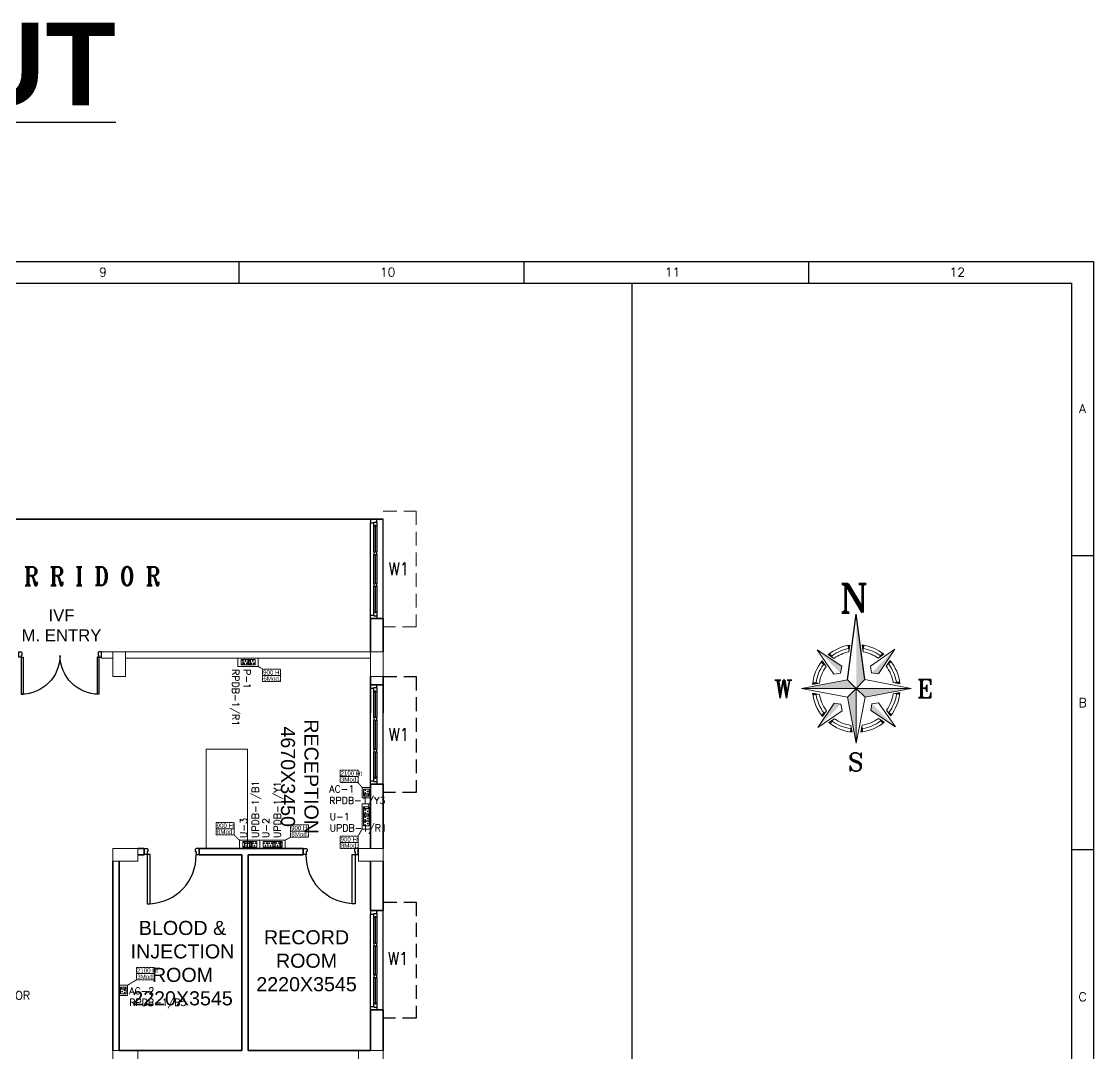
# Model space of a CAD drawing. Extents: x 2982526 to 3410143, y -1442121 to -1332990.
# Drawn here: x 3171304 to 3190740, y -1361030 to -1342330 of the extents above; entities that cross this region are included whole.
import ezdxf
from ezdxf.enums import TextEntityAlignment as Align

# ---------------------------------------------------------------- set-up
doc = ezdxf.new("R2010")
doc.units = 0
doc.header["$MEASUREMENT"] = 0
for name, pattern in [('1', [0, 0, 0]), ('DASHED', [0.75, 0.5, -0.25]), ('DASHED2', [0.375, 0.25, -0.125])]:
    doc.linetypes.add(name, pattern=pattern)
doc.layers.add('CFT_LOOPING', color=7, linetype='1', lineweight=0, true_color=0xd6d600)
doc.layers.add('ELE-6A AC SOCKET', color=7, linetype='Continuous', lineweight=0, true_color=0x00ceb6)
for name, color, linetype in [('Chajja', 7, 'DASHED'), ('DOOR', 40, 'Continuous'), ('FUR', 33, 'Continuous'), ('Plan', 44, 'Continuous'), ('TEXT', 5, '1'), ('TITLE', 7, 'Continuous'), ('W1', 7, 'Continuous'), ('walls', 1, 'Continuous')]:
    doc.layers.add(name, color=color, linetype=linetype)
for name, color, linetype, lineweight in [('Column', 162, 'Continuous', 13), ('ELE-2NOS OF 6-16 RAW POWER SOCKET', 1, 'Continuous', 0), ('ELE-8M 6-16A UPS SOCKET', 223, 'Continuous', 0), ('ELE-POWER SOCKET TEXT', 7, 'Continuous', 5), ('ELE. 2N0S OF 6-16 UPS SOCKETS', 191, 'Continuous', 0), ('WALL', 7, '1', 35), ('windows', 4, 'Continuous', 0)]:
    doc.layers.add(name, color=color, linetype=linetype, lineweight=lineweight)
doc.styles.add('ARIAL', font='arial.ttf')
doc.styles.add('ROMANS', font='romans.shx')
doc.styles.add('RT', font='romant.shx')

# ---------------------------------------------------------------- blocks, each defined once
blk = doc.blocks.new('A$C1BA14061')
at = {"layer": 'TITLE', "color": 7}
for p, q in [((0, 0), (203982, 0)), ((152965, -1290), (152965, 0)), ((169971, -1290), (169971, 0)), ((186976, -1290), (186976, 0)), ((203982, 0), (203982, -140464)), ((203982, -17558), (202692, -17558)), ((203982, -35116), (202692, -35116))]:
    blk.add_line(p, q, dxfattribs=at)
at = {"layer": 'TITLE'}
for p in [(1204, -1290), (202692, -139174)]:
    blk.add_line(p, (202692, -1290), dxfattribs=at)
at = {"layer": 'TITLE', "color": 7, "style": 'ROMANS', "width": 1}
for s, height, p in [('9', 535, (144825, -626)), ('10', 534.7, (161831, -626)), ('11', 534.7, (178836, -626)), ('12', 534.7, (195842, -626)), ('A', 535, (203324, -8765)), ('B', 535, (203324, -26323)), ('C', 535, (203324, -43881))]:
    blk.add_text(s, height=height, dxfattribs=at).set_placement(p, align=Align.MIDDLE)
blk = doc.blocks.new('Z$W@#1841')
at = {"layer": 'DOOR', "color": 32}
for p, q in [((-306, -199), (-362, -199)), ((-362, -199), (-362, -310)), ((-362, -310), (-306, -310)), ((-306, -255), (-306, -199)), ((-291, -255), (-306, -255)), ((-306, -310), (-306, -307)), ((-291, -295), (-294, -295)), ((-291, -295), (-291, -255)), ((568, -295), (568, -255)), ((568, -255), (583, -255)), ((568, -295), (571, -295)), ((583, -255), (583, -199)), ((583, -199), (638, -199)), ((583, -310), (583, -307)), ((638, -310), (583, -310)), ((638, -199), (638, -310))]:
    blk.add_line(p, q, dxfattribs=at)
blk.add_lwpolyline([(527, 691), (527, -199), (583, -199), (583, 691)], close=True, dxfattribs=at)
at = {"layer": 'DOOR', "color": 145}
blk.add_arc((567, -182), 873, 92.6177, 181.1129, dxfattribs=at)
at = {"layer": 'DOOR', "color": 32}
for centre, start, end in [((-306, -295), 270, 0), ((583, -295), 180, 270)]:
    blk.add_arc(centre, 12.5, start, end, dxfattribs=at)
blk = doc.blocks.new('6w')
at = {"layer": 'Plan', "color": 8}
for p, q in [((-36, 9.2), (-36, 0)), ((-36, 9.2), (36, 9.2)), ((36, 9.2), (36, 0)), ((-33.5, 2.5), (-12.5, 2.5)), ((-33.5, 0), (33.5, 0)), ((-31, 4), (-31.5, 4)), ((-31.5, 3.25), (-31.5, 4)), ((-31.5, 3.61), (-12.5, 3.61)), ((-31.5, 3.25), (-31, 3.25)), ((-31, 4.5), (-31, 4)), ((-31, 2.5), (-31, 3.25)), ((-12.5, 2.5), (-12.5, 4.5)), ((-12.5, 4.5), (-10.5, 4.5)), ((-10.5, 2.5), (-12.5, 2.5)), ((-10.5, 2.5), (-10.5, 4.5)), ((-10.5, 3.61), (10.5, 3.61)), ((-10.5, 2.5), (10.5, 2.5)), ((10.5, 4.5), (12.5, 4.5)), ((10.5, 2.5), (10.5, 4.5)), ((12.5, 2.5), (10.5, 2.5)), ((12.5, 2.5), (12.5, 4.5)), ((34, 4.5), (12.5, 4.5)), ((12.5, 3.61), (31.5, 3.61)), ((12.5, 2.5), (33.5, 2.5)), ((31, 4.5), (31, 4)), ((31, 4), (31.5, 4)), ((31.5, 3.25), (31, 3.25)), ((31, 2.5), (31, 3.25)), ((31.5, 4), (31.5, 3.25))]:
    blk.add_line(p, q, dxfattribs=at)
for points in [[(-34, 4.5), (-36, 4.5), (-36, 0), (-33.5, 0), (-33.5, 2.5), (-34, 2.5), (-34, 4.5)], [(34, 4.5), (36, 4.5), (36, 0), (33.5, 0), (33.5, 2.5), (34, 2.5), (34, 4.5)]]:
    blk.add_lwpolyline(points, close=True, dxfattribs=at)
for points in [[(-12.5, 4.5), (-34, 4.5)], [(10.5, 4.5), (-10.5, 4.5)]]:
    blk.add_lwpolyline(points, dxfattribs=at)
blk = doc.blocks.new('21500')
at = {"layer": 'DOOR'}
for p, q in [((45, 100), (45, 770)), ((45, 770), (80, 770)), ((80, 100), (80, 770)), ((1420, 100), (1420, 770)), ((1455, 770), (1420, 770)), ((1455, 100), (1455, 770)), ((45, 100), (80, 100)), ((45, 0), (45, 2.5)), ((60, 15), (57.5, 15)), ((1455, 100), (1420, 100)), ((1440, 15), (1442.5, 15)), ((1455, 0), (1455, 2.5))]:
    blk.add_line(p, q, dxfattribs=at)
for points in [[(60, 65), (45, 65), (45, 100), (0, 100), (0, 0), (45, 0)], [(60, 15), (60, 65)], [(1440, 65), (1455, 65), (1455, 100), (1500, 100), (1500, 0), (1455, 0)], [(1440, 15), (1440, 65)]]:
    blk.add_lwpolyline(points, dxfattribs=at)
at = {"layer": 'DOOR', "color": 145}
for centre, start, end in [((45, 65), 0, 90), ((1455, 65), 90, 180)]:
    blk.add_arc(centre, 705, start, end, dxfattribs=at)
at = {"layer": 'DOOR'}
for centre, start, end in [((45, 15), 270, 0), ((1455, 15), 180, 270)]:
    blk.add_arc(centre, 12.5, start, end, dxfattribs=at)
blk = doc.blocks.new('Q5YYYU')
at = {"layer": 'Chajja', "color": 8, "linetype": 'DASHED', "lineweight": 5, "ltscale": 500}
blk.add_lwpolyline([(41149.8317, 24170), (41749.8318, 24170), (41749.8318, 22070), (41149.8317, 22070)], dxfattribs=at)
at = {"layer": 'Chajja', "color": 8, "linetype": 'DASHED', "ltscale": 500}
for points in [[(41149.8317, 21170), (41749.8318, 21170), (41749.8318, 19070), (41149.8317, 19070)], [(41149.8318, 17080.4213), (41749.8319, 17080.4213), (41749.8319, 14980.4212), (41149.8318, 14980.4212)]]:
    blk.add_lwpolyline(points, dxfattribs=at)
at = {"layer": 'Column'}
for points in [[(36479.9159, 21620), (36249.9159, 21620), (36249.9159, 21170), (36479.9159, 21170)], [(41149.8318, 21620), (40919.8318, 21620), (40919.8318, 21170), (41149.8318, 21170)], [(36699.9159, 17825), (36699.9159, 18055), (36249.9159, 18055), (36249.9159, 17825)], [(41149.8318, 17825), (41149.8318, 18055), (40699.8318, 18055), (40699.8318, 17825)], [(36699.9159, 14167.5), (36699.9159, 14397.5), (36249.9159, 14397.5), (36249.9159, 14167.5)], [(41149.8318, 14167.5), (41149.8318, 14397.5), (40699.8318, 14397.5), (40699.8318, 14167.5)]]:
    blk.add_lwpolyline(points, close=True, dxfattribs=at)
at = {"layer": 'FUR', "lineweight": 0, "ltscale": 15}
for p, q in [((37939.9159, 19856.3698), (37939.9159, 18055)), ((38689.9159, 19856.3698), (37939.9159, 19856.3698)), ((38689.9159, 18055), (38689.9159, 19856.3698)), ((37939.9159, 18055), (38689.9159, 18055))]:
    blk.add_line(p, q, dxfattribs=at)
at = {"layer": 'WALL', "color": 8}
for p, q in [((41149.8318, 24020), (-5007.5841, 24020)), ((40919.8318, 22220), (40919.8318, 21620)), ((40919.8318, 22220), (41149.8318, 22220)), ((41149.8318, 22220), (41149.8318, 21620)), ((40919.8318, 21170), (40919.8318, 20512.5)), ((40919.8319, 21020), (41149.8319, 21020)), ((41149.8318, 21170), (41149.8318, 20512.5)), ((40919.8319, 19220), (40919.8319, 18055)), ((40919.8319, 19220), (41149.8319, 19220)), ((41149.8319, 19220), (41149.8319, 18055)), ((36699.9159, 18055), (36814.9159, 18055)), ((36700.6406, 17940), (36814.9159, 17940)), ((36814.9159, 18055), (36814.9159, 17940)), ((37814.9159, 18055), (37814.9159, 17940)), ((37814.9159, 18055), (39699.8318, 18055)), ((37814.9159, 17940), (38584.9159, 17940)), ((38584.9159, 14397.5), (38584.9159, 17940)), ((38699.9159, 14397.5), (38699.9159, 17940)), ((38699.9159, 17940), (39699.8318, 17940)), ((39699.8318, 17940), (39699.8318, 18055)), ((36249.9159, 14397.5), (36249.9159, 17825)), ((36364.9159, 14397.5), (36364.9159, 17825)), ((40919.8318, 17825), (40919.8318, 16930.4212)), ((41149.8318, 17825), (41149.8318, 16930.4212)), ((40919.8318, 16930.4212), (41149.8318, 16930.4212)), ((40919.8318, 15130.4212), (40919.8318, 14397.5)), ((40919.8318, 15130.4212), (41149.8318, 15130.4212)), ((41149.8318, 15130.4212), (41149.8318, 14397.5)), ((36364.9159, 14397.5), (38584.9159, 14397.5)), ((38699.9159, 14397.5), (40919.8318, 14397.5))]:
    blk.add_line(p, q, dxfattribs=at)
at = {"layer": 'WALL', "color": 8, "lineweight": 5}
for p, q in [((36042.4159, 21620), (36042.4159, 21505)), ((40919.8318, 21620), (36042.4159, 21620)), ((36249.9159, 21505), (36042.4159, 21505)), ((40919.8318, 21505), (36479.9159, 21505))]:
    blk.add_line(p, q, dxfattribs=at)
at = {"layer": 'DOOR', "linetype": 'Continuous', "xscale": -1, "rotation": 180}
for name, p in [('21500', (34542.4159, 21620)), ('Z$W@#1841', (40061.4403, 17745.0877))]:
    blk.add_blockref(name, p, dxfattribs=at)
at = {"layer": 'DOOR', "linetype": 'Continuous', "rotation": 180}
blk.add_blockref('Z$W@#1841', (37453.3074, 17745.0877), dxfattribs=at)
at = {"layer": 'windows', "color": 251, "lineweight": 5, "xscale": -25, "yscale": 25, "zscale": 24.99999999999242, "rotation": 270}
blk.add_blockref('6w', (40919.8318, 23120), dxfattribs=at)
at = {"layer": 'windows', "xscale": -25, "yscale": 25, "zscale": 24.99999999999242, "rotation": 270}
for p in [(40919.8318, 20120), (40919.8318, 16030.4212)]:
    blk.add_blockref('6w', p, dxfattribs=at)
at = {"layer": 'TEXT', "color": 8, "linetype": 'Continuous', "lineweight": 5, "style": 'RT', "width": 0.85}
blk.add_text('3.00m W I D E   C O R R I D O R', height=336.6, dxfattribs=at).set_placement((33439.2225, 22820.5673), align=Align.CENTER)
blk.add_text('3.00m W I D E   C O R R I D O R', height=336.6, dxfattribs=at).set_placement((33439.2225, 22820.5673), align=Align.CENTER)
at = {"layer": 'TEXT', "color": 8, "attachment_point": 5, "style": 'ARIAL'}
for s, insert, char_height, width in [('IVF\\PM. ENTRY', (35318.348, 22100.2293), 216.75, 1950.59307), ('BLOOD & INJECTION ROOM 2220X3545', (37512.3236, 15976.5029), 255, 2294.815376), ('RECORD\\PROOM 2220X3545', (39760.8338, 16019.7882), 255, 2294.815376)]:
    blk.add_mtext(s, dxfattribs=dict(at, insert=insert, char_height=char_height, width=width))
at = {"layer": 'TEXT', "color": 8, "insert": (39635.6172, 19356.3288), "char_height": 255, "width": 2294.815376, "attachment_point": 5, "rotation": 270, "style": 'ARIAL'}
blk.add_mtext('RECEPTION\\P4670X3450', dxfattribs=at)
at = {"layer": 'TEXT', "color": 8, "insert": (32958.7864, 15467.6137), "char_height": 150, "attachment_point": 1, "style": 'ROMANS'}
blk.add_mtext_dynamic_manual_height_columns('FIRE RATED DOOR', width=2226.227209, gutter_width=1000, heights=[0], dxfattribs=at)
at = {"layer": 'W1', "color": 8, "lineweight": 5, "style": 'ROMANS', "width": 0.85}
blk.add_text('W1', height=230, dxfattribs=at).set_placement((41433.1659, 23007.8194), align=Align.CENTER)
at = {"layer": 'W1', "color": 8, "style": 'ROMANS', "width": 0.85}
for p in [(41433.1659, 20007.8194), (41420.612, 15945.543)]:
    blk.add_text('W1', height=230, dxfattribs=at).set_placement(p, align=Align.CENTER)
blk = doc.blocks.new('5Y3AQY')
at = {"layer": 'ELE. 2N0S OF 6-16 UPS SOCKETS', "color": 72, "lineweight": 0}
for p, q in [((-312, -26), (-278, -26)), ((-312, -124), (-312, -26)), ((-312, -124), (-312, -26)), ((-312, -124), (-278, -124)), ((-278, -124), (-312, -124)), ((-309, -37), (-281, -37)), ((-309, -113), (-309, -37)), ((-309, -40), (-281, -40)), ((-281, -113), (-309, -113)), ((-281, -37), (-281, -113)), ((-278, -26), (-278, -124)), ((-272, -26), (-272, -124)), ((-187, -26), (-272, -26)), ((-272, -124), (-187, -124)), ((-187, -124), (-187, -26)), ((-181, -26), (-148, -26)), ((-181, -124), (-181, -26)), ((-181, -124), (-181, -26)), ((-181, -124), (-148, -124)), ((-148, -124), (-181, -124)), ((-179, -37), (-150, -37)), ((-179, -113), (-179, -37)), ((-179, -40), (-150, -40)), ((-150, -113), (-179, -113)), ((-150, -37), (-150, -113)), ((-148, -26), (-148, -124)), ((-57, -26), (-142, -26)), ((-142, -26), (-142, -124)), ((-142, -124), (-57, -124)), ((-57, -124), (-57, -26))]:
    blk.add_line(p, q, dxfattribs=at)
blk.add_lwpolyline([(-368, 0), (0, 0), (0, -150), (-368, -150)], close=True, dxfattribs=at)
for centre, radius, start, end in [((-254, -56), 5.7, 87.49, 354.7311), ((-249, -52), 4.6, 284.9049, 157.3162), ((-230, -99), 6.62, 127.1584, 52.8416), ((-230, -92), 4.22, 341.4031, 198.5969), ((-210, -52), 4.6, 22.6838, 255.0951), ((-205, -56), 5.7, 185.2689, 92.51), ((-124, -56), 5.7, 87.49, 354.7311), ((-119, -52), 4.6, 284.9049, 157.3162), ((-99, -99), 6.62, 127.1584, 52.8416), ((-99, -92), 4.22, 341.4031, 198.5969), ((-80, -52), 4.6, 22.6838, 255.0951), ((-75, -56), 5.7, 185.2689, 92.51)]:
    blk.add_arc(centre, radius, start, end, dxfattribs=at)
blk = doc.blocks.new('543E')
at = {"layer": 'ELE. 2N0S OF 6-16 UPS SOCKETS', "color": 72, "linetype": 'ByBlock', "lineweight": 0}
for p, q in [((-124, -57), (-124, -91)), ((-26, -57), (-124, -57)), ((-26, -57), (-124, -57)), ((-124, -91), (-26, -91)), ((-124, -96), (-26, -96)), ((-124, -181), (-124, -96)), ((-26, -181), (-124, -181)), ((-124, -187), (-124, -221)), ((-26, -187), (-124, -187)), ((-26, -187), (-124, -187)), ((-113, -60), (-113, -88)), ((-37, -60), (-113, -60)), ((-113, -88), (-37, -88)), ((-113, -190), (-113, -218)), ((-37, -190), (-113, -190)), ((-110, -60), (-110, -88)), ((-110, -190), (-110, -218)), ((-37, -88), (-37, -60)), ((-37, -218), (-37, -190)), ((-26, -57), (-26, -91)), ((-26, -91), (-26, -57)), ((-26, -96), (-26, -181)), ((-26, -187), (-26, -221)), ((-26, -221), (-26, -187)), ((-124, -221), (-26, -221)), ((-124, -312), (-124, -227)), ((-124, -227), (-26, -227)), ((-26, -312), (-124, -312)), ((-124, -402), (-124, -317)), ((-124, -317), (-26, -317)), ((-113, -218), (-37, -218)), ((-26, -227), (-26, -312)), ((-26, -317), (-26, -402)), ((-26, -402), (-124, -402))]:
    blk.add_line(p, q, dxfattribs=at)
blk.add_lwpolyline([(-150, 0), (-150, -459), (0, -459), (0, 0)], close=True, dxfattribs=at)
for centre, radius, start, end in [((-98, -119), 4.6, 112.6838, 345.0951), ((-98, -159), 4.6, 14.9049, 247.3162), ((-94, -115), 5.7, 275.2689, 182.51), ((-94, -163), 5.7, 177.49, 84.7311), ((-58, -139), 4.22, 71.4031, 288.5969), ((-51, -139), 6.62, 217.1584, 142.8416), ((-98, -249), 4.6, 112.6838, 345.0951), ((-98, -289), 4.6, 14.9049, 247.3162), ((-98, -340), 4.6, 112.6838, 345.0951), ((-98, -379), 4.6, 14.9049, 247.3162), ((-94, -245), 5.7, 275.2689, 182.51), ((-94, -293), 5.7, 177.49, 84.7311), ((-94, -335), 5.7, 275.2689, 182.51), ((-94, -384), 5.7, 177.49, 84.7311), ((-58, -269), 4.22, 71.4031, 288.5969), ((-58, -360), 4.22, 71.4031, 288.5969), ((-51, -269), 6.62, 217.1584, 142.8416), ((-51, -360), 6.62, 217.1584, 142.8416)]:
    blk.add_arc(centre, radius, start, end, dxfattribs=at)
blk = doc.blocks.new('RTUH 6U')
at = {"layer": 'ELE-2NOS OF 6-16 RAW POWER SOCKET', "color": 30, "lineweight": 0, "ltscale": 300}
for p, q in [((-312, -26), (-227, -26)), ((-312, -124), (-312, -26)), ((-227, -124), (-312, -124)), ((-227, -26), (-227, -124)), ((-187, -26), (-221, -26)), ((-221, -26), (-221, -124)), ((-187, -124), (-221, -124)), ((-221, -124), (-187, -124)), ((-190, -37), (-218, -37)), ((-218, -37), (-218, -113)), ((-190, -40), (-218, -40)), ((-218, -113), (-190, -113)), ((-190, -113), (-190, -37)), ((-187, -124), (-187, -26)), ((-187, -124), (-187, -26)), ((-181, -124), (-181, -26)), ((-181, -26), (-96, -26)), ((-96, -124), (-181, -124)), ((-96, -26), (-96, -124)), ((-57, -26), (-91, -26)), ((-91, -26), (-91, -124)), ((-57, -124), (-91, -124)), ((-91, -124), (-57, -124)), ((-60, -37), (-88, -37)), ((-88, -37), (-88, -113)), ((-60, -40), (-88, -40)), ((-88, -113), (-60, -113)), ((-60, -113), (-60, -37)), ((-57, -124), (-57, -26)), ((-57, -124), (-57, -26))]:
    blk.add_line(p, q, dxfattribs=at)
blk.add_lwpolyline([(0, 0), (-368, 0), (-368, -150), (0, -150)], close=True, dxfattribs=at)
for centre, radius, start, end in [((-293, -56), 5.7, 87.49, 354.7311), ((-289, -52), 4.6, 284.9049, 157.3162), ((-269, -99), 6.62, 127.1584, 52.8416), ((-269, -92), 4.22, 341.4031, 198.5969), ((-249, -52), 4.6, 22.6838, 255.0951), ((-245, -56), 5.7, 185.2689, 92.51), ((-163, -56), 5.7, 87.49, 354.7311), ((-159, -52), 4.6, 284.9049, 157.3162), ((-139, -99), 6.62, 127.1584, 52.8416), ((-139, -92), 4.22, 341.4031, 198.5969), ((-119, -52), 4.6, 22.6838, 255.0951), ((-115, -56), 5.7, 185.2689, 92.51)]:
    blk.add_arc(centre, radius, start, end, dxfattribs=at)
blk = doc.blocks.new('EQ2WE')
at = {"layer": 'ELE-6A AC SOCKET', "lineweight": 0}
for p, q in [((-99, 170), (-215, 170)), ((-215, 170), (-215, 36)), ((-215, 36), (-99, 36)), ((-99, 36), (-99, 170)), ((-91, 36), (-91, 170)), ((-91, 170), (-45, 170)), ((-45, 170), (-91, 170)), ((-45, 36), (-91, 36)), ((-87, 51), (-87, 155)), ((-87, 155), (-48, 155)), ((-48, 55), (-87, 55)), ((-48, 51), (-87, 51)), ((-48, 155), (-48, 51)), ((-45, 170), (-45, 36)), ((-45, 170), (-45, 36))]:
    blk.add_line(p, q, dxfattribs=at)
blk.add_lwpolyline([(0, 0), (-257, 0), (-257, 206), (0, 206)], close=True, dxfattribs=at)
for centre, radius, start, end in [((-190, 77), 7.83, 5.2689, 272.51), ((-184, 72), 6.31, 202.6838, 75.0951), ((-157, 136), 9.08, 307.1584, 232.8416), ((-157, 127), 5.79, 161.4031, 18.5969), ((-130, 72), 6.31, 104.9049, 337.3162), ((-124, 77), 7.83, 267.49, 174.7311)]:
    blk.add_arc(centre, radius, start, end, dxfattribs=at)
blk = doc.blocks.new('A$C772B36EA')
at = {"layer": 'TITLE', "color": 5}
for p in [(-343, 338), (338, 343)]:
    blk.add_line(p, (0, 2877), dxfattribs=at)
at = {"layer": 'TITLE', "color": 8, "lineweight": 5}
for p, q in [((-287, 1418), (-252, 1683)), ((-287, 1418), (-252, 1683)), ((270, 1421), (233, 1686)), ((270, 1421), (233, 1686)), ((270, 1421), (233, 1686)), ((-566, 858), (-1516, 1493)), ((-866, 553), (-1516, 1493)), ((-865, 1160), (-1088, 1309)), ((553, 866), (1493, 1516)), ((847, 1173), (1068, 1326)), ((858, 566), (1493, 1516)), ((-1173, 847), (-1326, 1068)), ((-606, 597), (-566, 858)), ((597, 606), (553, 866)), ((1160, 865), (1309, 1088)), ((-606, 597), (-866, 553)), ((597, 606), (858, 566)), ((-343, 338), (-2128, 0)), ((-2128, 0), (0, 0)), ((0, 0), (-2128, 0)), ((-338, -343), (-2128, 0)), ((-1432, 209), (-1695, 156)), ((0, 0), (-343, 338)), ((-343, 338), (0, 0)), ((-338, -343), (0, 0)), ((0, 0), (-338, -343)), ((0, 0), (338, 343)), ((338, 343), (0, 0)), ((0, 0), (343, -338)), ((343, -338), (0, 0)), ((0, 0), (0, -2128)), ((0, -2128), (0, 0)), ((0, 0), (2128, 0)), ((2128, 0), (0, 0)), ((338, 343), (2128, 0)), ((343, -338), (2128, 0)), ((1428, 230), (1692, 182)), ((-1428, -230), (-1692, -182)), ((-338, -343), (0, -2128)), ((343, -338), (0, -2128)), ((1432, -209), (1695, -156)), ((-858, -566), (-1493, -1516)), ((-597, -606), (-858, -566)), ((-597, -606), (-553, -866)), ((606, -597), (566, -858)), ((606, -597), (866, -553)), ((866, -553), (1516, -1493)), ((-553, -866), (-1493, -1516)), ((-1160, -865), (-1309, -1088)), ((-847, -1173), (-1068, -1326)), ((566, -858), (1516, -1493)), ((865, -1160), (1088, -1309)), ((1173, -847), (1326, -1068)), ((-209, -1432), (-156, -1695)), ((230, -1428), (182, -1692))]:
    blk.add_line(p, q, dxfattribs=at)
for radius, start, end in [(1702, 98.5269, 129.7262), (1702, 51.1427, 82.1348), (1575, 99.8514, 126.7077), (1447, 101.4218, 126.7077), (1575, 54.1612, 80.8143), (1447, 54.1612, 79.2487), (1702, 141.1427, 174.7262), (1575, 144.1612, 171.7077), (1447, 144.1612, 171.7077), (1447, 9.1612, 36.7077), (1575, 9.1612, 36.7077), (1702, 6.1427, 39.7262), (1702, 186.1427, 219.7262), (1575, 189.1612, 216.7077), (1447, 189.1612, 216.7077), (1447, 324.1612, 351.7077), (1575, 324.1612, 351.7077), (1702, 321.1427, 354.7262), (1447, 234.1612, 261.7077), (1447, 279.1612, 306.7077), (1702, 231.1427, 264.7262), (1575, 234.1612, 261.7077), (1702, 276.1427, 309.7262), (1575, 279.1612, 306.7077)]:
    blk.add_arc((0, 0), radius, start, end, dxfattribs=at)
at = {"layer": 'TITLE', "color": 5}
blk.add_solid([(0, 2877), (338, 343), (0, 0)], dxfattribs=at)
at = {"layer": 'TITLE', "color": 8, "lineweight": 5}
for points in [[(-252, 1683), (-340, 1668), (-287, 1418)], [(233, 1686), (320, 1672), (270, 1421)], [(-1516, 1493), (-566, 858), (-606, 597)], [(-1088, 1309), (-1017, 1365), (-865, 1160)], [(1493, 1516), (858, 566), (597, 606)], [(1068, 1326), (997, 1380), (847, 1173)], [(-1326, 1068), (-1380, 997), (-1173, 847)], [(1309, 1088), (1365, 1017), (1160, 865)], [(-2128, 0), (-343, 338), (0, 0)], [(-1684, 245), (-1695, 156), (-1432, 209)], [(0, -2128), (-338, -343), (0, 0)], [(2128, 0), (343, -338), (0, 0)], [(1680, 271), (1692, 182), (1428, 230)], [(-1680, -271), (-1692, -182), (-1428, -230)], [(1684, -245), (1695, -156), (1432, -209)], [(-1493, -1516), (-858, -566), (-597, -606)], [(1516, -1493), (566, -858), (606, -597)], [(-1309, -1088), (-1365, -1017), (-1160, -865)], [(-1068, -1326), (-997, -1380), (-847, -1173)], [(1088, -1309), (1017, -1365), (865, -1160)], [(1326, -1068), (1380, -997), (1173, -847)], [(-245, -1684), (-156, -1695), (-209, -1432)], [(271, -1680), (182, -1692), (230, -1428)]]:
    blk.add_solid(points, dxfattribs=at)

msp = doc.modelspace()

# ---------------------------------------------------------------- linework, layer by layer
at = {"layer": 'CFT_LOOPING', "color": 7, "linetype": 'DASHED2', "ltscale": 5}
for p, q in [((3175595.9, -1354014.8), (3175676.8, -1354065.2)), ((3177481.7, -1356209.1), (3177405.8, -1356120.4)), ((3177481.7, -1356961.8), (3177405.8, -1357090.7)), ((3175158.5, -1357068), (3175258.3, -1357164.8)), ((3176183.2, -1357110.1), (3176085.9, -1357164.8)), ((3173226.7, -1359792.7), (3173389.4, -1359693.2))]:
    msp.add_line(p, q, dxfattribs=at)
at = {"layer": 'CFT_LOOPING', "color": 7, "linetype": 'DASHED2', "ltscale": 5, "elevation": 0}
for points in [[(3175676.8, -1354065.2), (3176001.7, -1354065.2), (3176001.7, -1354177.7), (3175676.8, -1354177.7)], [(3175676.8, -1354177.7), (3176001.7, -1354177.7), (3176001.7, -1354290.2), (3175676.8, -1354290.2)], [(3177081, -1355895.4), (3177405.8, -1355895.4), (3177405.8, -1356007.9), (3177081, -1356007.9)], [(3177081, -1356007.9), (3177405.8, -1356007.9), (3177405.8, -1356120.4), (3177081, -1356120.4)], [(3174833.6, -1356843), (3175158.5, -1356843), (3175158.5, -1356955.5), (3174833.6, -1356955.5)], [(3174833.6, -1356955.5), (3175158.5, -1356955.5), (3175158.5, -1357068), (3174833.6, -1357068)], [(3176183.2, -1356885.1), (3176508, -1356885.1), (3176508, -1356997.6), (3176183.2, -1356997.6)], [(3176183.2, -1356997.6), (3176508, -1356997.6), (3176508, -1357110.1), (3176183.2, -1357110.1)], [(3177081, -1357090.7), (3177405.8, -1357090.7), (3177405.8, -1357203.2), (3177081, -1357203.2)], [(3177081, -1357203.2), (3177405.8, -1357203.2), (3177405.8, -1357315.7), (3177081, -1357315.7)], [(3173389.4, -1359468.2), (3173714.2, -1359468.2), (3173714.2, -1359580.7), (3173389.4, -1359580.7)], [(3173389.4, -1359580.7), (3173714.2, -1359580.7), (3173714.2, -1359693.2), (3173389.4, -1359693.2)]]:
    msp.add_lwpolyline(points, close=True, dxfattribs=at)
at = {"layer": 'TITLE', "color": 18, "true_color": 0x000000}
msp.add_line((3182367.4, -1347073.5), (3182367.4, -1388928.9), dxfattribs=at)

# ---------------------------------------------------------------- block references
at = {"layer": 'ELE-2NOS OF 6-16 RAW POWER SOCKET', "color": 3, "linetype": 'ByBlock', "rotation": 180}
msp.add_blockref('RTUH 6U', (3175227.5, -1354014.8), dxfattribs=at)
at = {"layer": 'ELE-6A AC SOCKET', "color": 254, "linetype": 'ByBlock', "true_color": 0xdebad0, "xscale": 0.72861454468451, "yscale": 0.72861454468451, "zscale": 0.72861454468451}
for p, rotation in [((3177481.7, -1356396.6), 270), ((3173226.7, -1359792.7), 90)]:
    msp.add_blockref('EQ2WE', p, dxfattribs=dict(at, rotation=rotation))
at = {"layer": 'ELE-8M 6-16A UPS SOCKET', "color": 254, "linetype": 'ByBlock', "true_color": 0xdebad0}
msp.add_blockref('543E', (3177631.7, -1356502.7), dxfattribs=at)
at = {"layer": 'ELE-8M 6-16A UPS SOCKET', "color": 254, "linetype": 'ByBlock', "true_color": 0xdebad0, "rotation": 270}
msp.add_blockref('543E', (3176085.9, -1357314.8), dxfattribs=at)
at = {"layer": 'ELE. 2N0S OF 6-16 UPS SOCKETS', "color": 3, "linetype": 'ByBlock'}
msp.add_blockref('5Y3AQY', (3175626.8, -1357164.8), dxfattribs=at)
at = {"layer": 'TITLE', "xscale": 0.3035552556082519, "yscale": 0.3035553943041123, "zscale": 0.3035553665695551}
msp.add_blockref('A$C1BA14061', (3128820.1, -1346682), dxfattribs=at)
at = {"layer": 'WALL', "color": 240, "true_color": 0xed1f24}
msp.add_blockref('Q5YYYU', (3136711.8, -1375369.8), dxfattribs=at)
at = {"layer": 'walls', "xscale": 0.4672758229201079, "yscale": 0.4672759995928573, "zscale": 0.4672758834301755}
msp.add_blockref('A$C772B36EA', (3186438.4, -1354414.3), dxfattribs=at)

# ---------------------------------------------------------------- texts
at = {"layer": 'ELE-POWER SOCKET TEXT', "char_height": 125, "width": 270.335, "attachment_point": 1}
for s, insert, rotation in [('{\\Fromans.shx|c228;P-1\\PRPDB-1/R1\\P}', (3175456.9, -1354063.6), 270), ('{\\Fromans.shx|c228;U-3\\PUPDB-1/B1\\P}', (3175272.1, -1357126.5), 90), ('{\\Fromans.shx|c228;U-2\\PUPDB-1/Y1\\P}', (3175672.6, -1357126.5), 90)]:
    msp.add_mtext(s, dxfattribs=dict(at, insert=insert, rotation=rotation))
for s, insert in [('{\\Fromans.shx|c228;AC-1\\PRPDB-1/Y3\\P}', (3176884.6, -1356174.1)), ('{\\Fromans.shx|c228;U-1\\PUPDB-1/R1\\P}', (3176890.1, -1356673.4)), ('{\\Fromans.shx|c228;AC-2\\PRPDB-1/B5\\P}', (3173258.8, -1359831.6))]:
    msp.add_mtext(s, dxfattribs=dict(at, insert=insert))
at = {"layer": 'TEXT', "color": 8, "style": 'RT'}
for s, p in [('W', (3184945.1, -1354591.4)), ('E', (3187535.6, -1354583.5)), ('S', (3186287.7, -1355911.2))]:
    msp.add_text(s, height=329.3, dxfattribs=at).set_placement(p)
at = {"layer": 'TEXT', "color": 7, "char_height": 80, "attachment_point": 1}
for s, insert, width in [('\\A1;{\\fArial|b0|i0|c0|p34;900 Ht\\P}', (3175684.3, -1354083.3), 8957.987), ('\\A1;{\\fArial|b0|i0|c0|p34;6Mod.\\P}', (3175691.3, -1354195.8), 352.575), ('\\A1;{\\fArial|b0|i0|c0|p34;2100 Ht\\P}', (3177088.4, -1355913.5), 8957.987), ('\\A1;{\\fArial|b0|i0|c0|p34;3Mod.\\P}', (3177095.4, -1356026), 352.575), ('\\A1;{\\fArial|b0|i0|c0|p34;900 Ht\\P}', (3174841.1, -1356861.1), 8957.987), ('\\A1;{\\fArial|b0|i0|c0|p34;6Mod.\\P}', (3174848.1, -1356973.6), 352.575), ('\\A1;{\\fArial|b0|i0|c0|p34;900 Ht\\P}', (3176190.6, -1356903.2), 8957.987), ('\\A1;{\\fArial|b0|i0|c0|p34;8Mod.\\P}', (3176197.6, -1357015.7), 352.575), ('\\A1;{\\fArial|b0|i0|c0|p34;900 Ht\\P}', (3177088.4, -1357108.8), 8957.987), ('\\A1;{\\fArial|b0|i0|c0|p34;8Mod.\\P}', (3177095.4, -1357221.3), 352.575), ('\\A1;{\\fArial|b0|i0|c0|p34;2100 Ht\\P}', (3173396.8, -1359486.3), 8957.987), ('\\A1;{\\fArial|b0|i0|c0|p34;3Mod.\\P}', (3173403.9, -1359598.8), 352.575)]:
    msp.add_mtext(s, dxfattribs=dict(at, insert=insert, width=width))
at = {"layer": 'TITLE', "color": 18, "true_color": 0x000000, "style": 'RT'}
msp.add_text('N', height=519.3, dxfattribs=at).set_placement((3186130.4, -1353036))
at = {"layer": 'TITLE', "color": 18, "true_color": 0x000000, "insert": (3159803.5, -1342352.1), "char_height": 1500, "width": 36564.74, "attachment_point": 2, "style": 'ARIAL'}
msp.add_mtext('{\\L\\fArial|b1|i0|c0|p34;POWER SOCKET LAYOUT}', dxfattribs=at)

doc.saveas('drawing.dxf')
